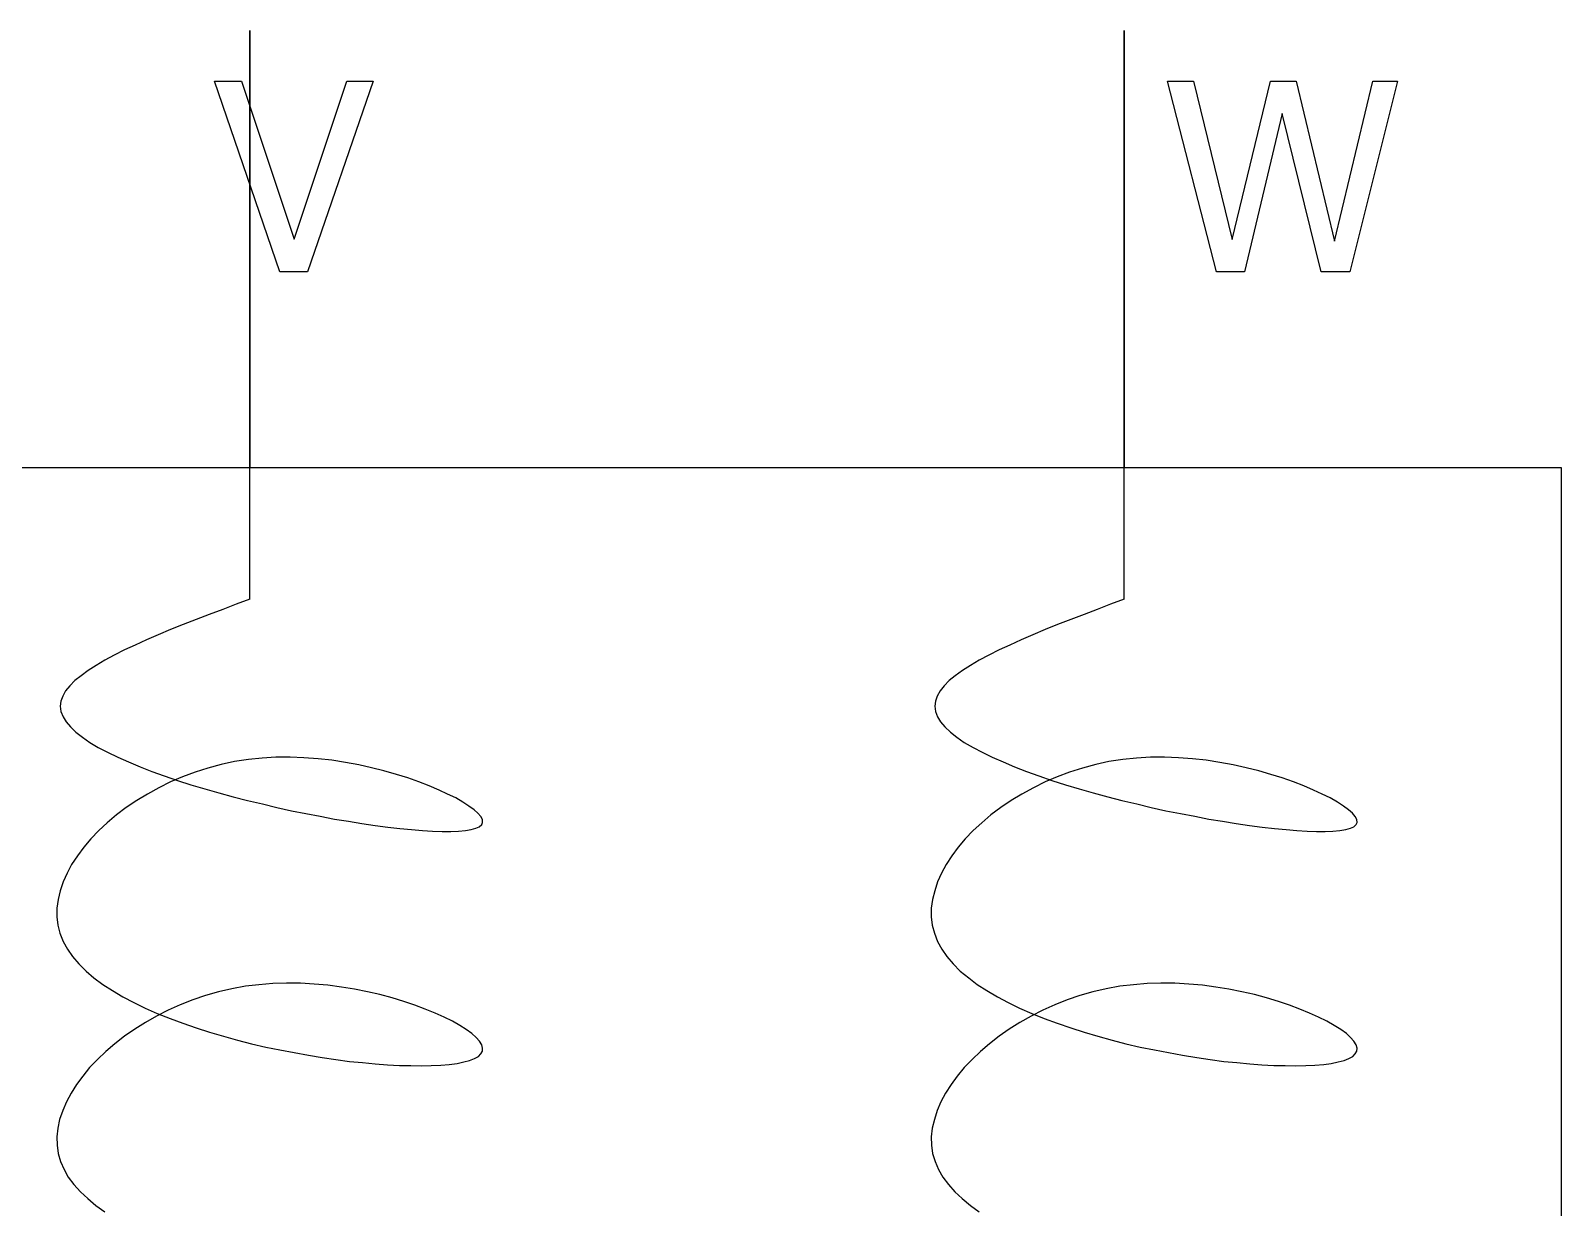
# Model space of a CAD drawing. Header units: millimetres. Extents: x 1974 to 2560, y 1429 to 1567.
# Drawn here: x 2486.9388 to 2487.4194, y 1517.7346 to 1518.104 of the extents above; entities that cross this region are included whole.
import ezdxf

# ---------------------------------------------------------------- set-up
doc = ezdxf.new("R2010")
doc.units = ezdxf.units.MM
doc.layers.add('TEXTO', color=4, linetype='Continuous')

msp = doc.modelspace()

# ---------------------------------------------------------------- linework, layer by layer
at = {"layer": 'TEXTO', "color": 0}
for p, q in [((2487.00758, 1518.10401), (2487.00758, 1517.96672)), ((2487.00758, 1517.92549), (2487.00758, 1518.10401)), ((2487.28214, 1518.10401), (2487.28214, 1517.96672)), ((2487.28214, 1517.92549), (2487.28214, 1518.10401)), ((2487.01708, 1518.02833), (2486.99653, 1518.08818)), ((2486.99653, 1518.08818), (2487.00498, 1518.08818)), ((2487.00498, 1518.08818), (2487.02152, 1518.03852)), ((2487.02152, 1518.03852), (2487.03813, 1518.08818)), ((2487.0463, 1518.08818), (2487.02574, 1518.02833)), ((2487.03813, 1518.08818), (2487.0463, 1518.08818)), ((2487.03813, 1518.08818), (2487.03813, 1518.08818)), ((2487.31115, 1518.02833), (2487.2958, 1518.08818)), ((2487.2958, 1518.08818), (2487.30396, 1518.08818)), ((2487.30396, 1518.08818), (2487.31607, 1518.03842)), ((2487.31607, 1518.03842), (2487.32804, 1518.08818)), ((2487.32804, 1518.08818), (2487.33614, 1518.08818)), ((2487.33614, 1518.08818), (2487.34818, 1518.03795)), ((2487.34818, 1518.03795), (2487.36021, 1518.08818)), ((2487.36796, 1518.08818), (2487.35296, 1518.02833)), ((2487.36021, 1518.08818), (2487.36796, 1518.08818)), ((2487.36021, 1518.08818), (2487.36021, 1518.08818)), ((2487.33177, 1518.078), (2487.31995, 1518.02833)), ((2487.34402, 1518.02833), (2487.33177, 1518.078)), ((2487.02574, 1518.02833), (2487.01708, 1518.02833)), ((2487.31995, 1518.02833), (2487.31115, 1518.02833)), ((2487.35296, 1518.02833), (2487.34402, 1518.02833)), ((2487.41942, 1517.96672), (2486.59574, 1517.96672)), ((2487.41942, 1517.41762), (2487.41942, 1517.96672)), ((2487.00758, 1517.92549), (2487.00329, 1517.92395)), ((2487.28214, 1517.92549), (2487.27785, 1517.92395)), ((2486.99484, 1517.92074), (2486.99083, 1517.91918)), ((2486.99913, 1517.92229), (2486.99484, 1517.92074)), ((2487.00329, 1517.92395), (2486.99913, 1517.92229)), ((2487.26954, 1517.92074), (2487.26539, 1517.91918)), ((2487.27369, 1517.92229), (2487.26954, 1517.92074)), ((2487.27785, 1517.92395), (2487.27369, 1517.92229)), ((2486.98273, 1517.91598), (2486.97886, 1517.91434)), ((2486.98674, 1517.91754), (2486.98273, 1517.91598)), ((2486.99083, 1517.91918), (2486.98674, 1517.91754)), ((2487.25729, 1517.91598), (2487.25349, 1517.91434)), ((2487.26123, 1517.91754), (2487.25729, 1517.91598)), ((2487.26539, 1517.91918), (2487.26123, 1517.91754)), ((2486.97161, 1517.91113), (2486.9683, 1517.90959)), ((2486.9752, 1517.9128), (2486.97161, 1517.91113)), ((2486.97886, 1517.91434), (2486.9752, 1517.9128)), ((2487.24624, 1517.91113), (2487.24286, 1517.90959)), ((2487.24976, 1517.9128), (2487.24624, 1517.91113)), ((2487.25349, 1517.91434), (2487.24976, 1517.9128)), ((2486.9621, 1517.90639), (2486.95936, 1517.90473)), ((2486.96506, 1517.90793), (2486.9621, 1517.90639)), ((2486.9683, 1517.90959), (2486.96506, 1517.90793)), ((2487.23659, 1517.90639), (2487.23392, 1517.90473)), ((2487.23962, 1517.90793), (2487.23659, 1517.90639)), ((2487.24286, 1517.90959), (2487.23962, 1517.90793)), ((2486.95464, 1517.90152), (2486.95267, 1517.89998)), ((2486.95682, 1517.90319), (2486.95464, 1517.90152)), ((2486.95936, 1517.90473), (2486.95682, 1517.90319)), ((2487.22913, 1517.90152), (2487.22723, 1517.89998)), ((2487.23138, 1517.90319), (2487.22913, 1517.90152)), ((2487.23392, 1517.90473), (2487.23138, 1517.90319)), ((2486.94971, 1517.89678), (2486.94887, 1517.89514)), ((2486.95112, 1517.89834), (2486.94971, 1517.89678)), ((2486.95267, 1517.89998), (2486.95112, 1517.89834)), ((2487.22441, 1517.89678), (2487.22343, 1517.89514)), ((2487.22568, 1517.89834), (2487.22441, 1517.89678)), ((2487.22723, 1517.89998), (2487.22568, 1517.89834)), ((2486.9483, 1517.89348), (2486.94809, 1517.89194)), ((2486.94809, 1517.89194), (2486.9483, 1517.89027)), ((2486.94887, 1517.89514), (2486.9483, 1517.89348)), ((2487.22286, 1517.89348), (2487.22265, 1517.89194)), ((2487.22265, 1517.89194), (2487.22286, 1517.89027)), ((2487.22343, 1517.89514), (2487.22286, 1517.89348)), ((2486.9483, 1517.89027), (2486.94901, 1517.88863)), ((2486.94901, 1517.88863), (2486.94992, 1517.88699)), ((2487.22286, 1517.89027), (2487.22357, 1517.88863)), ((2487.22357, 1517.88863), (2487.22448, 1517.88699)), ((2486.94992, 1517.88699), (2486.95133, 1517.88543)), ((2486.95133, 1517.88543), (2486.95302, 1517.88379)), ((2486.95302, 1517.88379), (2486.95506, 1517.88223)), ((2486.95506, 1517.88223), (2486.95739, 1517.88059)), ((2487.22448, 1517.88699), (2487.22589, 1517.88543)), ((2487.22589, 1517.88543), (2487.22758, 1517.88379)), ((2487.22758, 1517.88379), (2487.22962, 1517.88223)), ((2487.22962, 1517.88223), (2487.23195, 1517.88059)), ((2486.95739, 1517.88059), (2486.96006, 1517.87902)), ((2486.96006, 1517.87902), (2486.96295, 1517.87748)), ((2486.96295, 1517.87748), (2486.96619, 1517.87591)), ((2487.23195, 1517.88059), (2487.23469, 1517.87902)), ((2487.23469, 1517.87902), (2487.23751, 1517.87748)), ((2487.23751, 1517.87748), (2487.24067, 1517.87591)), ((2486.96619, 1517.87591), (2486.96956, 1517.87448)), ((2486.96956, 1517.87448), (2486.97315, 1517.87291)), ((2486.97315, 1517.87291), (2486.97689, 1517.87147)), ((2486.99864, 1517.87368), (2486.99449, 1517.87251)), ((2487.00279, 1517.87458), (2486.99864, 1517.87368)), ((2487.00716, 1517.87524), (2487.00279, 1517.87458)), ((2487.01145, 1517.87562), (2487.00716, 1517.87524)), ((2487.01582, 1517.87591), (2487.01145, 1517.87562)), ((2487.02025, 1517.87591), (2487.01582, 1517.87591)), ((2487.02462, 1517.87572), (2487.02025, 1517.87591)), ((2487.02905, 1517.87544), (2487.02462, 1517.87572)), ((2487.03342, 1517.87495), (2487.02905, 1517.87544)), ((2487.03764, 1517.87428), (2487.03342, 1517.87495)), ((2487.04187, 1517.87351), (2487.03764, 1517.87428)), ((2487.04588, 1517.87261), (2487.04187, 1517.87351)), ((2487.04975, 1517.87165), (2487.04588, 1517.87261)), ((2487.24067, 1517.87591), (2487.24412, 1517.87448)), ((2487.24412, 1517.87448), (2487.24771, 1517.87291)), ((2487.24771, 1517.87291), (2487.25145, 1517.87147)), ((2487.2732, 1517.87368), (2487.26905, 1517.87251)), ((2487.27735, 1517.87458), (2487.2732, 1517.87368)), ((2487.28172, 1517.87524), (2487.27735, 1517.87458)), ((2487.28601, 1517.87562), (2487.28172, 1517.87524)), ((2487.29038, 1517.87591), (2487.28601, 1517.87562)), ((2487.29481, 1517.87591), (2487.29038, 1517.87591)), ((2487.29918, 1517.87572), (2487.29481, 1517.87591)), ((2487.30361, 1517.87544), (2487.29918, 1517.87572)), ((2487.30791, 1517.87495), (2487.30361, 1517.87544)), ((2487.3122, 1517.87428), (2487.30791, 1517.87495)), ((2487.31635, 1517.87351), (2487.3122, 1517.87428)), ((2487.32044, 1517.87261), (2487.31635, 1517.87351)), ((2487.32438, 1517.87165), (2487.32044, 1517.87261)), ((2486.97689, 1517.87147), (2486.98076, 1517.87011)), ((2486.98273, 1517.86817), (2486.97907, 1517.8663)), ((2486.98076, 1517.87011), (2486.98491, 1517.86864)), ((2486.98653, 1517.86981), (2486.98273, 1517.86817)), ((2486.98491, 1517.86864), (2486.98914, 1517.8673)), ((2486.99047, 1517.87127), (2486.98653, 1517.86981)), ((2486.99449, 1517.87251), (2486.99047, 1517.87127)), ((2487.05369, 1517.87048), (2487.04975, 1517.87165)), ((2487.05728, 1517.86941), (2487.05369, 1517.87048)), ((2487.06073, 1517.86817), (2487.05728, 1517.86941)), ((2487.06397, 1517.8669), (2487.06073, 1517.86817)), ((2487.25145, 1517.87147), (2487.25532, 1517.87011)), ((2487.25729, 1517.86817), (2487.25363, 1517.8663)), ((2487.25532, 1517.87011), (2487.2594, 1517.86864)), ((2487.26109, 1517.86981), (2487.25729, 1517.86817)), ((2487.2594, 1517.86864), (2487.2637, 1517.8673)), ((2487.26503, 1517.87127), (2487.26109, 1517.86981)), ((2487.26905, 1517.87251), (2487.26503, 1517.87127)), ((2487.32818, 1517.87048), (2487.32438, 1517.87165)), ((2487.33177, 1517.86941), (2487.32818, 1517.87048)), ((2487.33529, 1517.86817), (2487.33177, 1517.86941)), ((2487.33853, 1517.8669), (2487.33529, 1517.86817)), ((2486.97548, 1517.86437), (2486.9721, 1517.86233)), ((2486.97907, 1517.8663), (2486.97548, 1517.86437)), ((2486.98914, 1517.8673), (2486.9935, 1517.86603)), ((2486.9935, 1517.86603), (2486.99787, 1517.86476)), ((2486.99787, 1517.86476), (2487.00237, 1517.8635)), ((2487.00237, 1517.8635), (2487.00688, 1517.86233)), ((2487.06707, 1517.86563), (2487.06397, 1517.8669)), ((2487.06974, 1517.86437), (2487.06707, 1517.86563)), ((2487.07228, 1517.86313), (2487.06974, 1517.86437)), ((2487.07453, 1517.86186), (2487.07228, 1517.86313)), ((2487.25004, 1517.86437), (2487.24666, 1517.86233)), ((2487.25363, 1517.8663), (2487.25004, 1517.86437)), ((2487.2637, 1517.8673), (2487.26806, 1517.86603)), ((2487.26806, 1517.86603), (2487.27243, 1517.86476)), ((2487.27243, 1517.86476), (2487.277, 1517.8635)), ((2487.277, 1517.8635), (2487.28144, 1517.86233)), ((2487.34163, 1517.86563), (2487.33853, 1517.8669)), ((2487.3443, 1517.86437), (2487.34163, 1517.86563)), ((2487.34684, 1517.86313), (2487.3443, 1517.86437)), ((2487.34909, 1517.86186), (2487.34684, 1517.86313)), ((2486.96879, 1517.86009), (2486.96576, 1517.85779)), ((2486.9721, 1517.86233), (2486.96879, 1517.86009)), ((2487.00688, 1517.86233), (2487.01159, 1517.86126)), ((2487.01159, 1517.86126), (2487.0161, 1517.86019)), ((2487.0161, 1517.86019), (2487.02067, 1517.85913)), ((2487.02067, 1517.85913), (2487.02525, 1517.85826)), ((2487.02525, 1517.85826), (2487.02976, 1517.85739)), ((2487.07643, 1517.86059), (2487.07453, 1517.86186)), ((2487.07805, 1517.85943), (2487.07643, 1517.86059)), ((2487.07925, 1517.85836), (2487.07805, 1517.85943)), ((2487.08016, 1517.85729), (2487.07925, 1517.85836)), ((2487.24342, 1517.86009), (2487.24032, 1517.85779)), ((2487.24666, 1517.86233), (2487.24342, 1517.86009)), ((2487.28144, 1517.86233), (2487.28608, 1517.86126)), ((2487.28608, 1517.86126), (2487.29066, 1517.86019)), ((2487.29066, 1517.86019), (2487.29523, 1517.85913)), ((2487.29523, 1517.85913), (2487.29981, 1517.85826)), ((2487.29981, 1517.85826), (2487.30432, 1517.85739)), ((2487.35099, 1517.86059), (2487.34909, 1517.86186)), ((2487.35254, 1517.85943), (2487.35099, 1517.86059)), ((2487.35381, 1517.85836), (2487.35254, 1517.85943)), ((2487.35472, 1517.85729), (2487.35381, 1517.85836)), ((2486.96288, 1517.85535), (2486.9602, 1517.85292)), ((2486.96576, 1517.85779), (2486.96288, 1517.85535)), ((2487.02976, 1517.85739), (2487.03419, 1517.85652)), ((2487.03419, 1517.85652), (2487.03856, 1517.85585)), ((2487.03856, 1517.85585), (2487.04278, 1517.85515)), ((2487.04278, 1517.85515), (2487.047, 1517.85448)), ((2487.047, 1517.85448), (2487.05095, 1517.85398)), ((2487.05095, 1517.85398), (2487.05475, 1517.85351)), ((2487.05475, 1517.85351), (2487.05841, 1517.85322)), ((2487.07714, 1517.85322), (2487.07861, 1517.85361)), ((2487.07861, 1517.85361), (2487.07967, 1517.85409)), ((2487.07967, 1517.85409), (2487.08044, 1517.85478)), ((2487.08066, 1517.85632), (2487.08016, 1517.85729)), ((2487.08044, 1517.85478), (2487.08073, 1517.85545)), ((2487.08073, 1517.85545), (2487.08066, 1517.85632)), ((2487.23744, 1517.85535), (2487.23476, 1517.85292)), ((2487.24032, 1517.85779), (2487.23744, 1517.85535)), ((2487.30432, 1517.85739), (2487.30875, 1517.85652)), ((2487.30875, 1517.85652), (2487.31305, 1517.85585)), ((2487.31305, 1517.85585), (2487.31734, 1517.85515)), ((2487.31734, 1517.85515), (2487.32149, 1517.85448)), ((2487.32149, 1517.85448), (2487.32551, 1517.85398)), ((2487.32551, 1517.85398), (2487.32931, 1517.85351)), ((2487.32931, 1517.85351), (2487.33297, 1517.85322)), ((2487.3517, 1517.85322), (2487.35317, 1517.85361)), ((2487.35317, 1517.85361), (2487.35423, 1517.85409)), ((2487.35423, 1517.85409), (2487.355, 1517.85478)), ((2487.35522, 1517.85632), (2487.35472, 1517.85729)), ((2487.355, 1517.85478), (2487.35529, 1517.85545)), ((2487.35529, 1517.85545), (2487.35522, 1517.85632)), ((2486.95774, 1517.85031), (2486.95548, 1517.84768)), ((2486.9602, 1517.85292), (2486.95774, 1517.85031)), ((2487.05841, 1517.85322), (2487.06179, 1517.85292)), ((2487.06179, 1517.85292), (2487.06503, 1517.85274)), ((2487.06503, 1517.85274), (2487.06798, 1517.85265)), ((2487.06798, 1517.85265), (2487.07073, 1517.85265)), ((2487.07073, 1517.85265), (2487.07312, 1517.85274)), ((2487.07312, 1517.85274), (2487.07531, 1517.85292)), ((2487.07531, 1517.85292), (2487.07714, 1517.85322)), ((2487.23223, 1517.85031), (2487.23004, 1517.84768)), ((2487.23476, 1517.85292), (2487.23223, 1517.85031)), ((2487.33297, 1517.85322), (2487.33635, 1517.85292)), ((2487.33635, 1517.85292), (2487.33959, 1517.85274)), ((2487.33959, 1517.85274), (2487.34254, 1517.85265)), ((2487.34254, 1517.85265), (2487.34529, 1517.85265)), ((2487.34529, 1517.85265), (2487.34768, 1517.85274)), ((2487.34768, 1517.85274), (2487.34987, 1517.85292)), ((2487.34987, 1517.85292), (2487.3517, 1517.85322)), ((2486.95351, 1517.84497), (2486.95168, 1517.84226)), ((2486.95548, 1517.84768), (2486.95351, 1517.84497)), ((2487.22807, 1517.84497), (2487.22624, 1517.84226)), ((2487.23004, 1517.84768), (2487.22807, 1517.84497)), ((2486.95027, 1517.83953), (2486.94901, 1517.83683)), ((2486.95168, 1517.84226), (2486.95027, 1517.83953)), ((2487.22476, 1517.83953), (2487.22357, 1517.83683)), ((2487.22624, 1517.84226), (2487.22476, 1517.83953)), ((2486.94901, 1517.83683), (2486.94809, 1517.83402)), ((2487.22357, 1517.83683), (2487.22265, 1517.83402)), ((2486.94746, 1517.83129), (2486.94704, 1517.82858)), ((2486.94809, 1517.83402), (2486.94746, 1517.83129)), ((2487.22195, 1517.83129), (2487.2216, 1517.82858)), ((2487.22265, 1517.83402), (2487.22195, 1517.83129)), ((2486.94704, 1517.82858), (2486.94704, 1517.82587)), ((2486.94704, 1517.82587), (2486.94732, 1517.82324)), ((2487.2216, 1517.82858), (2487.2216, 1517.82587)), ((2487.2216, 1517.82587), (2487.22188, 1517.82324)), ((2486.94732, 1517.82324), (2486.94802, 1517.82064)), ((2486.94802, 1517.82064), (2486.94901, 1517.8181)), ((2487.22188, 1517.82324), (2487.22258, 1517.82064)), ((2487.22258, 1517.82064), (2487.22357, 1517.8181)), ((2486.94901, 1517.8181), (2486.95035, 1517.81566)), ((2486.95035, 1517.81566), (2486.95196, 1517.81336)), ((2487.22357, 1517.8181), (2487.22491, 1517.81566)), ((2487.22491, 1517.81566), (2487.22652, 1517.81336)), ((2486.95196, 1517.81336), (2486.95394, 1517.81102)), ((2486.95394, 1517.81102), (2486.95619, 1517.80879)), ((2487.22652, 1517.81336), (2487.2285, 1517.81102)), ((2487.2285, 1517.81102), (2487.23068, 1517.80879)), ((2486.95619, 1517.80879), (2486.95865, 1517.80665)), ((2486.95865, 1517.80665), (2486.96147, 1517.80461)), ((2487.23068, 1517.80879), (2487.23335, 1517.80665)), ((2487.23335, 1517.80665), (2487.23603, 1517.80461)), ((2486.96147, 1517.80461), (2486.9645, 1517.80268)), ((2486.9645, 1517.80268), (2486.9678, 1517.80074)), ((2486.9678, 1517.80074), (2486.97118, 1517.7989)), ((2486.99371, 1517.80111), (2486.9897, 1517.79977)), ((2486.99779, 1517.80228), (2486.99371, 1517.80111)), ((2487.00195, 1517.80325), (2486.99779, 1517.80228)), ((2487.00624, 1517.80404), (2487.00195, 1517.80325)), ((2487.01047, 1517.80451), (2487.00624, 1517.80404)), ((2487.01483, 1517.80491), (2487.01047, 1517.80451)), ((2487.01913, 1517.80501), (2487.01483, 1517.80491)), ((2487.02349, 1517.80501), (2487.01913, 1517.80501)), ((2487.02786, 1517.80471), (2487.02349, 1517.80501)), ((2487.03215, 1517.80432), (2487.02786, 1517.80471)), ((2487.03637, 1517.80375), (2487.03215, 1517.80432)), ((2487.04046, 1517.80308), (2487.03637, 1517.80375)), ((2487.04454, 1517.80228), (2487.04046, 1517.80308)), ((2487.04848, 1517.80141), (2487.04454, 1517.80228)), ((2487.05228, 1517.80034), (2487.04848, 1517.80141)), ((2487.23603, 1517.80461), (2487.23906, 1517.80268)), ((2487.23906, 1517.80268), (2487.24236, 1517.80074)), ((2487.24236, 1517.80074), (2487.24574, 1517.7989)), ((2487.26827, 1517.80111), (2487.26426, 1517.79977)), ((2487.27235, 1517.80228), (2487.26827, 1517.80111)), ((2487.27651, 1517.80325), (2487.27235, 1517.80228)), ((2487.2808, 1517.80404), (2487.27651, 1517.80325)), ((2487.28503, 1517.80451), (2487.2808, 1517.80404)), ((2487.28939, 1517.80491), (2487.28503, 1517.80451)), ((2487.29369, 1517.80501), (2487.28939, 1517.80491)), ((2487.29805, 1517.80501), (2487.29369, 1517.80501)), ((2487.30242, 1517.80471), (2487.29805, 1517.80501)), ((2487.30671, 1517.80432), (2487.30242, 1517.80471)), ((2487.31093, 1517.80375), (2487.30671, 1517.80432)), ((2487.31502, 1517.80308), (2487.31093, 1517.80375)), ((2487.3191, 1517.80228), (2487.31502, 1517.80308)), ((2487.32304, 1517.80141), (2487.3191, 1517.80228)), ((2487.32684, 1517.80034), (2487.32304, 1517.80141)), ((2486.97118, 1517.7989), (2486.97477, 1517.79714)), ((2486.97477, 1517.79714), (2486.97858, 1517.7955)), ((2486.98203, 1517.79647), (2486.97836, 1517.79463)), ((2486.98576, 1517.79821), (2486.98203, 1517.79647)), ((2486.9897, 1517.79977), (2486.98576, 1517.79821)), ((2487.05602, 1517.79928), (2487.05228, 1517.80034)), ((2487.05947, 1517.79811), (2487.05602, 1517.79928)), ((2487.0627, 1517.79687), (2487.05947, 1517.79811)), ((2487.0658, 1517.7956), (2487.0627, 1517.79687)), ((2487.24574, 1517.7989), (2487.24933, 1517.79714)), ((2487.24933, 1517.79714), (2487.25314, 1517.7955)), ((2487.25659, 1517.79647), (2487.25292, 1517.79463)), ((2487.26039, 1517.79821), (2487.25659, 1517.79647)), ((2487.26426, 1517.79977), (2487.26039, 1517.79821)), ((2487.33058, 1517.79928), (2487.32684, 1517.80034)), ((2487.33403, 1517.79811), (2487.33058, 1517.79928)), ((2487.33726, 1517.79687), (2487.33403, 1517.79811)), ((2487.34036, 1517.7956), (2487.33726, 1517.79687)), ((2486.97484, 1517.79269), (2486.97147, 1517.79055)), ((2486.97836, 1517.79463), (2486.97484, 1517.79269)), ((2486.97858, 1517.7955), (2486.98259, 1517.79386)), ((2486.98259, 1517.79386), (2486.9866, 1517.7924)), ((2486.9866, 1517.7924), (2486.99083, 1517.79093)), ((2486.99083, 1517.79093), (2486.99498, 1517.78959)), ((2487.06862, 1517.79433), (2487.0658, 1517.7956)), ((2487.07122, 1517.79307), (2487.06862, 1517.79433)), ((2487.07355, 1517.79172), (2487.07122, 1517.79307)), ((2487.07559, 1517.79045), (2487.07355, 1517.79172)), ((2487.2494, 1517.79269), (2487.24603, 1517.79055)), ((2487.25292, 1517.79463), (2487.2494, 1517.79269)), ((2487.25314, 1517.7955), (2487.25708, 1517.79386)), ((2487.25708, 1517.79386), (2487.26116, 1517.7924)), ((2487.26116, 1517.7924), (2487.26539, 1517.79093)), ((2487.26539, 1517.79093), (2487.26954, 1517.78959)), ((2487.34311, 1517.79433), (2487.34036, 1517.7956)), ((2487.34578, 1517.79307), (2487.34311, 1517.79433)), ((2487.34811, 1517.79172), (2487.34578, 1517.79307)), ((2487.35015, 1517.79045), (2487.34811, 1517.79172)), ((2486.9683, 1517.78832), (2486.96527, 1517.78598)), ((2486.97147, 1517.79055), (2486.9683, 1517.78832)), ((2486.99498, 1517.78959), (2486.99934, 1517.78832)), ((2486.99934, 1517.78832), (2487.00371, 1517.78715)), ((2487.00371, 1517.78715), (2487.00814, 1517.78598)), ((2487.07735, 1517.78919), (2487.07559, 1517.79045)), ((2487.07868, 1517.78793), (2487.07735, 1517.78919)), ((2487.07974, 1517.78676), (2487.07868, 1517.78793)), ((2487.08044, 1517.78559), (2487.07974, 1517.78676)), ((2487.24286, 1517.78832), (2487.23983, 1517.78598)), ((2487.24603, 1517.79055), (2487.24286, 1517.78832)), ((2487.26954, 1517.78959), (2487.2739, 1517.78832)), ((2487.2739, 1517.78832), (2487.27834, 1517.78715)), ((2487.27834, 1517.78715), (2487.2827, 1517.78598)), ((2487.35191, 1517.78919), (2487.35015, 1517.79045)), ((2487.35324, 1517.78793), (2487.35191, 1517.78919)), ((2487.3543, 1517.78676), (2487.35324, 1517.78793)), ((2487.355, 1517.78559), (2487.3543, 1517.78676)), ((2486.96245, 1517.78356), (2486.95978, 1517.78104)), ((2486.96527, 1517.78598), (2486.96245, 1517.78356)), ((2487.00814, 1517.78598), (2487.01265, 1517.78492)), ((2487.01265, 1517.78492), (2487.01708, 1517.78405)), ((2487.01708, 1517.78405), (2487.02152, 1517.78318)), ((2487.02152, 1517.78318), (2487.02603, 1517.78241)), ((2487.02603, 1517.78241), (2487.03039, 1517.78162)), ((2487.03039, 1517.78162), (2487.03461, 1517.78104)), ((2487.07664, 1517.78075), (2487.07812, 1517.78134)), ((2487.07812, 1517.78134), (2487.07939, 1517.78201)), ((2487.07939, 1517.78201), (2487.08016, 1517.78278)), ((2487.08016, 1517.78278), (2487.08066, 1517.78365)), ((2487.08073, 1517.78455), (2487.08044, 1517.78559)), ((2487.08066, 1517.78365), (2487.08073, 1517.78455)), ((2487.23701, 1517.78356), (2487.23441, 1517.78104)), ((2487.23983, 1517.78598), (2487.23701, 1517.78356)), ((2487.2827, 1517.78598), (2487.28714, 1517.78492)), ((2487.28714, 1517.78492), (2487.29164, 1517.78405)), ((2487.29164, 1517.78405), (2487.29608, 1517.78318)), ((2487.29608, 1517.78318), (2487.30051, 1517.78241)), ((2487.30051, 1517.78241), (2487.30495, 1517.78162)), ((2487.30495, 1517.78162), (2487.30917, 1517.78104)), ((2487.3512, 1517.78075), (2487.35268, 1517.78134)), ((2487.35268, 1517.78134), (2487.35395, 1517.78201)), ((2487.35395, 1517.78201), (2487.35472, 1517.78278)), ((2487.35472, 1517.78278), (2487.35522, 1517.78365)), ((2487.35529, 1517.78455), (2487.355, 1517.78559)), ((2487.35522, 1517.78365), (2487.35529, 1517.78455)), ((2486.95731, 1517.77851), (2486.9552, 1517.7758)), ((2486.95978, 1517.78104), (2486.95731, 1517.77851)), ((2487.03461, 1517.78104), (2487.03891, 1517.78045)), ((2487.03891, 1517.78045), (2487.04299, 1517.78008)), ((2487.04299, 1517.78008), (2487.047, 1517.77968)), ((2487.047, 1517.77968), (2487.05088, 1517.77938)), ((2487.05088, 1517.77938), (2487.05461, 1517.7792)), ((2487.05461, 1517.7792), (2487.05813, 1517.77911)), ((2487.05813, 1517.77911), (2487.06151, 1517.77901)), ((2487.06151, 1517.77901), (2487.0646, 1517.77911)), ((2487.0646, 1517.77911), (2487.06756, 1517.7793)), ((2487.06756, 1517.7793), (2487.07024, 1517.77948)), ((2487.07024, 1517.77948), (2487.0727, 1517.77977)), ((2487.0727, 1517.77977), (2487.07481, 1517.78027)), ((2487.07481, 1517.78027), (2487.07664, 1517.78075)), ((2487.23195, 1517.77851), (2487.22976, 1517.7758)), ((2487.23441, 1517.78104), (2487.23195, 1517.77851)), ((2487.30917, 1517.78104), (2487.31347, 1517.78045)), ((2487.31347, 1517.78045), (2487.31755, 1517.78008)), ((2487.31755, 1517.78008), (2487.32163, 1517.77968)), ((2487.32163, 1517.77968), (2487.32537, 1517.77938)), ((2487.32537, 1517.77938), (2487.32917, 1517.7792)), ((2487.32917, 1517.7792), (2487.33269, 1517.77911)), ((2487.33269, 1517.77911), (2487.33607, 1517.77901)), ((2487.33607, 1517.77901), (2487.33916, 1517.77911)), ((2487.33916, 1517.77911), (2487.34205, 1517.7793)), ((2487.34205, 1517.7793), (2487.3448, 1517.77948)), ((2487.3448, 1517.77948), (2487.34719, 1517.77977)), ((2487.34719, 1517.77977), (2487.34937, 1517.78027)), ((2487.34937, 1517.78027), (2487.3512, 1517.78075)), ((2486.95323, 1517.77317), (2486.95154, 1517.77047)), ((2486.9552, 1517.7758), (2486.95323, 1517.77317)), ((2487.22779, 1517.77317), (2487.22603, 1517.77047)), ((2487.22976, 1517.7758), (2487.22779, 1517.77317)), ((2486.95006, 1517.76776), (2486.94887, 1517.76503)), ((2486.95154, 1517.77047), (2486.95006, 1517.76776)), ((2487.22462, 1517.76776), (2487.22343, 1517.76503)), ((2487.22603, 1517.77047), (2487.22462, 1517.76776)), ((2486.94788, 1517.76222), (2486.94732, 1517.75951)), ((2486.94887, 1517.76503), (2486.94788, 1517.76222)), ((2487.22258, 1517.76222), (2487.22188, 1517.75951)), ((2487.22343, 1517.76503), (2487.22258, 1517.76222)), ((2486.94732, 1517.75951), (2486.94704, 1517.75678)), ((2487.22188, 1517.75951), (2487.2216, 1517.75678)), ((2486.94704, 1517.75678), (2486.94711, 1517.75417)), ((2486.94711, 1517.75417), (2486.94746, 1517.75154)), ((2487.2216, 1517.75678), (2487.22167, 1517.75417)), ((2487.22167, 1517.75417), (2487.22195, 1517.75154)), ((2486.94746, 1517.75154), (2486.94823, 1517.74903)), ((2486.94823, 1517.74903), (2486.94929, 1517.7465)), ((2487.22195, 1517.75154), (2487.22279, 1517.74903)), ((2487.22279, 1517.74903), (2487.22385, 1517.7465)), ((2486.94929, 1517.7465), (2486.95063, 1517.74409)), ((2486.95063, 1517.74409), (2486.95239, 1517.74175)), ((2487.22385, 1517.7465), (2487.22519, 1517.74409)), ((2487.22519, 1517.74409), (2487.22695, 1517.74175)), ((2486.95239, 1517.74175), (2486.95443, 1517.73952)), ((2486.95443, 1517.73952), (2486.95675, 1517.73739)), ((2487.22695, 1517.74175), (2487.22899, 1517.73952)), ((2487.22899, 1517.73952), (2487.23131, 1517.73739)), ((2486.95675, 1517.73739), (2486.95929, 1517.73525)), ((2486.95929, 1517.73525), (2486.9621, 1517.73321)), ((2487.23131, 1517.73739), (2487.23385, 1517.73525)), ((2487.23385, 1517.73525), (2487.23659, 1517.73321))]:
    msp.add_line(p, q, dxfattribs=at)

doc.saveas('drawing.dxf')
